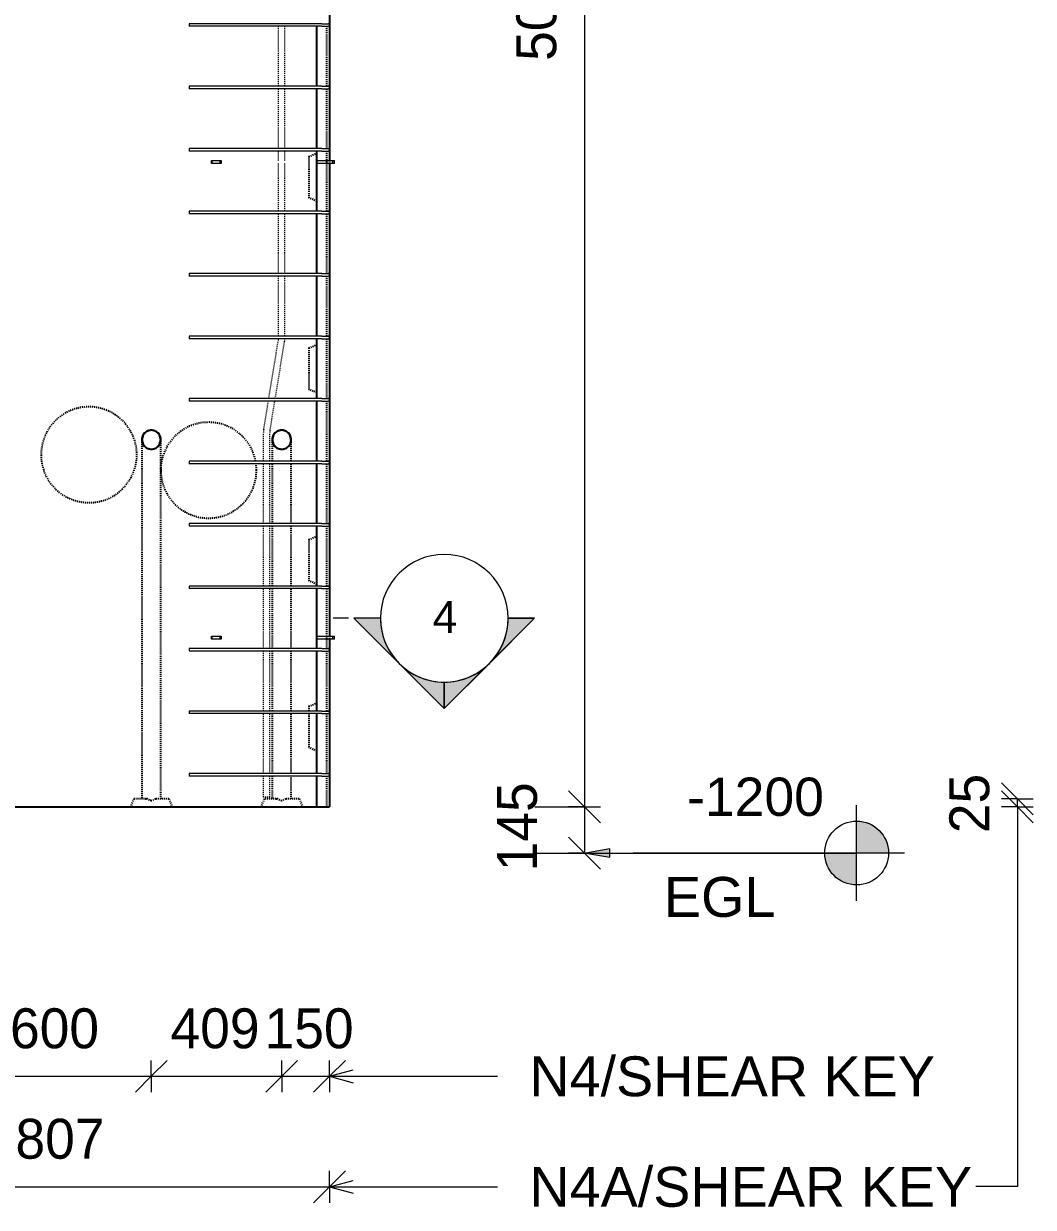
# Model space of a CAD drawing. Header units: millimetres. Extents: x 4007 to 19341, y -2650 to 9233.
# Drawn here: x 9897 to 13061, y -2650 to 1059 of the extents above; entities that cross this region are included whole.
import ezdxf

# ---------------------------------------------------------------- set-up
doc = ezdxf.new("R2010")
doc.units = ezdxf.units.MM
doc.linetypes.add('Dash', pattern=[6.36, 3.18, -3.18])
for name, color, linetype, lineweight in [('A-ANNO-DIMS', 211, 'Continuous', 9), ('A-ANNO-DIMS-50', 211, 'Continuous', 9), ('A-DETL-MBND', 5, 'Continuous', 18), ('A-GENM', 13, 'Continuous', 18), ('A-WALL', 113, 'Continuous', 25), ('A-WALL-HDLN', 110, 'Dash', 25), ('G-ANNO-DIMS', 111, 'Continuous', 9), ('G-ANNO-SYMB', 111, 'Continuous', 9), ('G-ANNO-TEXT', 231, 'Continuous', 9), ('S-RBAR', 171, 'Continuous', 18)]:
    doc.layers.add(name, color=color, linetype=linetype, lineweight=lineweight)
doc.styles.add('Arial', font='arial.ttf', dxfattribs={"height": 100})
doc.styles.add('Arial_1', font='arial.ttf', dxfattribs={"height": 125})
doc.styles.add('Arial_2', font='arial.ttf', dxfattribs={"height": 120})
doc.styles.add('Nirmala UI Semilight', font='NirmalaS.ttf', dxfattribs={"height": 125})
doc.dimstyles.new('Arrow_Filled_-_2_5_NI_UI', dxfattribs={"dimscale": 304.8, "dimtxt": 130.920493, "dimasz": 0.328084, "dimexe": 0.164042, "dimexo": 0.0625, "dimgap": 0.164042, "dimtad": 1, "dimdec": 4, "dimzin": 0, "dimdsep": 46, "dimtxsty": 'Nirmala UI Semilight', "dimblk1": 'OBLIQUE', "dimblk2": 'OBLIQUE', "dimsah": 1, "dimcen": 0.09, "dimazin": 0, "dimtfac": 1, "dimtdec": 4, "dimtix": 1, "dimtmove": 0, "dimatfit": 3, "dimfxl": 0.164042, "dimfxlon": 1, "dimtvp": 1, "dimtolj": 1, "dimtzin": 0, "dimarcsym": 2})
doc.dimstyles.new('Arrow_Filled_-_2_5_NI_UI_2', dxfattribs={"dimscale": 304.8, "dimtxt": 130.920493, "dimasz": 0.328084, "dimexe": 0.164042, "dimexo": 0.0625, "dimgap": 0.164042, "dimtad": 1, "dimdec": 4, "dimzin": 0, "dimdsep": 46, "dimtxsty": 'Nirmala UI Semilight', "dimblk1": 'OBLIQUE', "dimblk2": 'OBLIQUE', "dimsah": 1, "dimcen": 0.09, "dimazin": 0, "dimtfac": 1, "dimtdec": 4, "dimtix": 1, "dimtmove": 2, "dimatfit": 3, "dimfxl": 0.164042, "dimfxlon": 1, "dimtvp": 1, "dimtolj": 1, "dimtzin": 0, "dimarcsym": 2})

# ---------------------------------------------------------------- blocks, each defined once
blk = doc.blocks.new('RR spread anchor face based - RR-SA-3_0-200-1726827-Elevation Front')
at = {"layer": 'A-GENM'}
for p, q in [((10815.8, 3070), (10865.8, 3070)), ((10865.8, 3060), (10815.8, 3060)), ((10865.8, 3070), (10870.8, 3070)), ((10865.8, 3060), (10865.8, 3070)), ((10870.8, 3060), (10865.8, 3060)), ((10870.8, 3060), (10870.8, 3070))]:
    blk.add_line(p, q, dxfattribs=at)
blk = doc.blocks.new('RR spread anchor face based - RR-SA-2_5-150-1876458-Elevation Front')
at = {"layer": 'A-GENM'}
for p, q in [((10485.8, 630), (10488.3, 630)), ((10485.8, 620), (10485.8, 630)), ((10488.3, 620), (10485.8, 620)), ((10488.3, 630), (10513.3, 630)), ((10488.3, 620), (10488.3, 630)), ((10513.3, 620), (10488.3, 620)), ((10513.3, 630), (10515.8, 630)), ((10513.3, 620), (10513.3, 630)), ((10515.8, 620), (10513.3, 620)), ((10515.8, 630), (10515.8, 620))]:
    blk.add_line(p, q, dxfattribs=at)
blk = doc.blocks.new('Spot Elevations - M_Spot Elevation - Target Filled-10609-Elevation Front')
at = {"layer": 'G-ANNO-DIMS'}
h = blk.add_hatch(color=256, dxfattribs=at)
edge = h.paths.add_edge_path()
edge.add_line((12390.3, 3660), (12490.3, 3660))
edge.add_arc((12390.3, 3660), 100, 0, 90)
edge.add_line((12390.3, 3760), (12390.3, 3660))
h = blk.add_hatch(color=256, dxfattribs=at)
edge = h.paths.add_edge_path()
edge.add_line((12390.3, 3660), (12290.3, 3660))
edge.add_arc((12390.3, 3660), 100, 180, 270)
edge.add_line((12390.3, 3560), (12390.3, 3660))
for p, q in [((12390.3, 3510), (12390.3, 3810)), ((12540.3, 3660), (11690.3, 3660))]:
    blk.add_line(p, q, dxfattribs=at)
blk.add_circle((12390.3, 3660), 100, dxfattribs=at)
blk = doc.blocks.new('DIMBLOCK76-Elevation Front')
at = {"layer": 'A-ANNO-DIMS-50'}
for p, q in [((11654.3, 3660), (11604.3, 3710)), ((11654.3, 3660), (11604.3, 3660)), ((11654.3, 3660), (11654.3, -1395)), ((11654.3, 3660), (11704.3, 3610)), ((11654.3, 3660), (11704.3, 3660)), ((11654.3, -1395), (11604.3, -1345)), ((11654.3, -1395), (11604.3, -1395)), ((11654.3, -1395), (11704.3, -1445)), ((11654.3, -1395), (11704.3, -1395))]:
    blk.add_line(p, q, dxfattribs=at)
at = {"layer": 'A-ANNO-DIMS-50', "color": 0, "insert": (11441.2, 942.1), "char_height": 125, "width": 457.032, "attachment_point": 1, "rotation": 90, "line_spacing_factor": 1.142579, "style": 'Nirmala UI Semilight'}
blk.add_mtext('5055', dxfattribs=at)
blk = doc.blocks.new('_Oblique')
at = {"color": 0, "linetype": 'ByBlock', "lineweight": -2}
blk.add_line((-0.5, -0.5), (0.5, 0.5), dxfattribs=at)
blk = doc.blocks.new('DIMBLOCK77-Elevation Front')
at = {"layer": 'A-ANNO-DIMS-50'}
for p, q in [((11654.3, -1395), (11604.3, -1345)), ((11654.3, -1395), (11604.3, -1395)), ((11654.3, -1395), (11654.3, -1540)), ((11654.3, -1395), (11704.3, -1445)), ((11654.3, -1395), (11704.3, -1395)), ((11654.3, -1540), (11604.3, -1490)), ((11654.3, -1540), (11604.3, -1540)), ((11654.3, -1540), (11704.3, -1590)), ((11654.3, -1540), (11704.3, -1540))]:
    blk.add_line(p, q, dxfattribs=at)
at = {"layer": 'A-ANNO-DIMS-50', "color": 0, "insert": (11380.6, -1597.2), "char_height": 125, "width": 311.353, "attachment_point": 1, "rotation": 90, "line_spacing_factor": 1.142579, "style": 'Nirmala UI Semilight'}
blk.add_mtext('145', dxfattribs=at)
blk = doc.blocks.new('DIMBLOCK83-Elevation Front')
at = {"layer": 'A-ANNO-DIMS-50'}
for p, q in [((9697.3, -2239.6), (9747.3, -2189.6)), ((9697.3, -2239.6), (9697.3, -2189.6)), ((10297.3, -2239.6), (10347.3, -2189.6)), ((10297.3, -2239.6), (10297.3, -2189.6)), ((9697.3, -2239.6), (9647.3, -2289.6)), ((9697.3, -2239.6), (10297.3, -2239.6)), ((9697.3, -2239.6), (9697.3, -2289.6)), ((10297.3, -2239.6), (10247.3, -2289.6)), ((10297.3, -2239.6), (10297.3, -2289.6))]:
    blk.add_line(p, q, dxfattribs=at)
at = {"layer": 'A-ANNO-DIMS-50', "color": 0, "insert": (9854.5, -2026.6), "char_height": 125, "width": 342.774, "attachment_point": 1, "line_spacing_factor": 1.142579, "style": 'Nirmala UI Semilight'}
blk.add_mtext('600', dxfattribs=at)
blk = doc.blocks.new('DIMBLOCK84-Elevation Front')
at = {"layer": 'A-ANNO-DIMS-50'}
for p, q in [((10297.3, -2239.6), (10347.3, -2189.6)), ((10297.3, -2239.6), (10297.3, -2189.6)), ((10705.8, -2239.6), (10755.8, -2189.6)), ((10705.8, -2239.6), (10705.8, -2189.6)), ((10297.3, -2239.6), (10247.3, -2289.6)), ((10297.3, -2239.6), (10705.8, -2239.6)), ((10297.3, -2239.6), (10297.3, -2289.6)), ((10705.8, -2239.6), (10655.8, -2289.6)), ((10705.8, -2239.6), (10705.8, -2289.6))]:
    blk.add_line(p, q, dxfattribs=at)
at = {"layer": 'A-ANNO-DIMS-50', "color": 0, "insert": (10357.5, -2026.6), "char_height": 125, "width": 345.63, "attachment_point": 1, "line_spacing_factor": 1.142579, "style": 'Nirmala UI Semilight'}
blk.add_mtext('409', dxfattribs=at)
blk = doc.blocks.new('DIMBLOCK85-Elevation Front')
at = {"layer": 'A-ANNO-DIMS-50'}
for p, q in [((10705.8, -2239.6), (10755.8, -2189.6)), ((10705.8, -2239.6), (10705.8, -2189.6)), ((10855.8, -2239.6), (10905.8, -2189.6)), ((10855.8, -2239.6), (10855.8, -2189.6)), ((10705.8, -2239.6), (10655.8, -2289.6)), ((10705.8, -2239.6), (10855.8, -2239.6)), ((10705.8, -2239.6), (10705.8, -2289.6)), ((10855.8, -2239.6), (10805.8, -2289.6)), ((10855.8, -2239.6), (10855.8, -2289.6))]:
    blk.add_line(p, q, dxfattribs=at)
at = {"layer": 'A-ANNO-DIMS-50', "color": 0, "insert": (10652.3, -2026.6), "char_height": 125, "width": 308.496, "attachment_point": 1, "line_spacing_factor": 1.142579, "style": 'Nirmala UI Semilight'}
blk.add_mtext('150', dxfattribs=at)
blk = doc.blocks.new('DIMBLOCK88-Elevation Front')
at = {"layer": 'A-ANNO-DIMS-50'}
for p, q in [((9048.9, -2585.8), (9098.9, -2535.8)), ((9048.9, -2585.8), (9048.9, -2535.8)), ((10855.8, -2585.8), (10905.8, -2535.8)), ((10855.8, -2585.8), (10855.8, -2535.8)), ((9048.9, -2585.8), (8998.9, -2635.8)), ((9048.9, -2585.8), (10855.8, -2585.8)), ((9048.9, -2585.8), (9048.9, -2635.8)), ((10855.8, -2585.8), (10805.8, -2635.8)), ((10855.8, -2585.8), (10855.8, -2635.8))]:
    blk.add_line(p, q, dxfattribs=at)
at = {"layer": 'A-ANNO-DIMS-50', "color": 0, "insert": (9778.6, -2372.7), "char_height": 125, "width": 417.041, "attachment_point": 1, "line_spacing_factor": 1.142579, "style": 'Nirmala UI Semilight'}
blk.add_mtext('1807', dxfattribs=at)
blk = doc.blocks.new('DIMBLOCK89-Elevation Front')
at = {"layer": 'A-ANNO-DIMS-50'}
for p, q in [((13011, -1370), (12961, -1320)), ((13011, -1395), (12961, -1345)), ((13011, -1370), (12961, -1370)), ((13011, -1395), (13011, -1370)), ((13011, -1370), (13061, -1420)), ((13011, -1370), (13061, -1370)), ((13011, -1395), (12961, -1395)), ((13011, -1395), (13061, -1445)), ((13011, -1395), (13061, -1395))]:
    blk.add_line(p, q, dxfattribs=at)
at = {"layer": 'A-ANNO-DIMS-50', "color": 0, "insert": (12797.9, -1477.7), "char_height": 125, "width": 228.516, "attachment_point": 1, "rotation": 90, "line_spacing_factor": 1.142579, "style": 'Nirmala UI Semilight'}
blk.add_mtext('25', dxfattribs=at)
blk = doc.blocks.new('Detail View - M_Section Head - Filled SHOP DWG-1002450-Elevation Front')
at = {"layer": 'G-ANNO-SYMB'}
h = blk.add_hatch(color=256, dxfattribs=at)
edge = h.paths.add_edge_path()
edge.add_line((10932.3, 3735.6), (11015.2, 3735.6))
edge.add_arc((11215.2, 3735.6), 200, 180, 225)
edge.add_line((11073.7, 3594.2), (10932.3, 3735.6))
h = blk.add_hatch(color=256, dxfattribs=at)
edge = h.paths.add_edge_path()
edge.add_line((11498, 3735.6), (11356.6, 3594.2))
edge.add_arc((11215.2, 3735.6), 200, 315, 360)
edge.add_line((11415.2, 3735.6), (11498, 3735.6))
h = blk.add_hatch(color=256, dxfattribs=at)
edge = h.paths.add_edge_path()
edge.add_line((11215.2, 3452.8), (11073.7, 3594.2))
edge.add_arc((11215.2, 3735.6), 200, 225, 270)
edge.add_line((11215.2, 3535.6), (11215.2, 3452.8))
h = blk.add_hatch(color=256, dxfattribs=at)
edge = h.paths.add_edge_path()
edge.add_line((11215.2, 3452.8), (11215.2, 3535.6))
edge.add_arc((11215.2, 3735.6), 200, 270, 315)
edge.add_line((11356.6, 3594.2), (11215.2, 3452.8))
for p, q in [((11215.2, 3452.8), (10932.3, 3735.6)), ((11015.2, 3735.6), (10932.3, 3735.6)), ((10932.3, 3735.6), (11073.7, 3594.2)), ((11015.2, 3735.6), (10932.3, 3735.6)), ((11215.2, 3452.8), (11498, 3735.6)), ((11356.6, 3594.2), (11498, 3735.6)), ((11415.2, 3735.6), (11498, 3735.6)), ((11498, 3735.6), (11415.2, 3735.6)), ((11073.7, 3594.2), (11215.2, 3452.8)), ((11215.2, 3452.8), (11356.6, 3594.2)), ((11215.2, 3535.6), (11215.2, 3452.8)), ((11215.2, 3452.8), (11215.2, 3535.6))]:
    blk.add_line(p, q, dxfattribs=at)
for start, end in [(360, 180), (180, 360), (180, 225), (315, 0), (225, 270), (270, 315)]:
    blk.add_arc((11215.2, 3735.6), 200, start, end, dxfattribs=at)

msp = doc.modelspace()

# ---------------------------------------------------------------- hatches: boundary and pattern name
at = {"layer": 'G-ANNO-DIMS'}
msp.add_hatch(color=256, dxfattribs=at).paths.add_polyline_path([(11658.80624, -1540), (11733.80624, -1553.22452), (11733.80624, -1526.77548)])

# ---------------------------------------------------------------- linework, layer by layer
at = {"layer": 'A-DETL-MBND'}
for p, q in [((11498.80624, -1395), (11658.80624, -1395)), ((13010.99081, -1395), (13010.99081, -2585)), ((11498.80624, -1540), (11658.80624, -1540)), ((13010.99081, -2585), (12880.99081, -2585))]:
    msp.add_line(p, q, dxfattribs=at)
at = {"layer": 'A-WALL'}
for p, q in [((10855.80383, 1570), (10855.80383, 630)), ((10815.80383, 862.8), (10815.80383, 1050.6)), ((10815.80383, 667), (10815.80383, 854.8)), ((10815.80383, 471.2), (10815.80383, 659)), ((10855.80383, 620), (10855.80383, -860)), ((10815.80383, 275.4), (10815.80383, 463.2)), ((10815.80383, 79.6), (10815.80383, 267.4)), ((10815.80383, -116.2), (10815.80383, 71.6)), ((10815.80383, -312), (10815.80383, -124.2)), ((10815.80383, -507.8), (10815.80383, -320)), ((10815.80383, -703.6), (10815.80383, -515.8)), ((10815.80383, -899.4), (10815.80383, -711.6)), ((10855.80383, -870), (10855.80383, -1395)), ((10815.80383, -1095.2), (10815.80383, -907.4)), ((10815.80383, -1291), (10815.80383, -1103.2)), ((10815.80383, -1395), (10815.80383, -1299)), ((8838.80383, -1395), (10855.80383, -1395))]:
    msp.add_line(p, q, dxfattribs=at)
at = {"layer": 'A-WALL', "flags": 128}
for points in [[(10297.30383, -215), (10282.26932, -219.03919), (10271.2833, -230.06909), (10267.30383, -245)], [(10327.30383, -245), (10323.26464, -229.96549), (10312.23474, -218.97947), (10297.30383, -215)], [(10705.80383, -215), (10690.76932, -219.03919), (10679.7833, -230.06909), (10675.80383, -245)], [(10735.80383, -245), (10731.76464, -229.96549), (10720.73474, -218.97947), (10705.80383, -215)], [(10267.30383, -245), (10271.34302, -260.03451), (10282.37292, -271.02053), (10297.30383, -275)], [(10297.30383, -275), (10312.33834, -270.96081), (10323.32436, -259.93091), (10327.30383, -245)], [(10327.30383, -250.06082), (10327.30383, -245.13838), (10327.30383, -245)], [(10675.80383, -245), (10679.84302, -260.03451), (10690.87292, -271.02053), (10705.80383, -275)], [(10705.80383, -275), (10720.83834, -270.96081), (10731.82436, -259.93091), (10735.80383, -245)], [(10735.80383, -250.06082), (10735.80383, -245.13838), (10735.80383, -245)]]:
    msp.add_lwpolyline(points, dxfattribs=at)
at = {"layer": 'A-WALL'}
for centre, start, end in [((10297.30383, -245), 120.83030229, 149.6053058), ((10297.30383, -245), 90.72252687, 119.42229601), ((10297.30383, -245), 61.01869337, 89.26639009), ((10297.30383, -245), 30.83105155, 59.6045335), ((10705.80383, -245), 120.83030229, 149.6053058), ((10705.80383, -245), 90.72252687, 119.42229601), ((10705.80383, -245), 61.01869337, 89.26639009), ((10705.80383, -245), 30.83105155, 59.6045335), ((10297.30383, -245), 150.6727618, 179.61937532), ((10297.30383, -245), 180.42457698, 209.72326815), ((10297.30383, -245), 0.3777518, 29.77056829), ((10297.30383, -245), 330.71898335, 359.57221129), ((10705.80383, -245), 150.6727618, 179.61937532), ((10705.80383, -245), 180.42457698, 209.72326815), ((10705.80383, -245), 0.3777518, 29.77056829), ((10705.80383, -245), 330.71898335, 359.57221129), ((10297.30383, -245), 210.81300667, 239.62313313), ((10297.30383, -245), 241.01713814, 269.26797703), ((10297.30383, -245), 270.72093746, 299.42390155), ((10297.30383, -245), 300.81202935, 329.6241405), ((10705.80383, -245), 210.81300667, 239.62313313), ((10705.80383, -245), 241.01713814, 269.26797703), ((10705.80383, -245), 270.72093746, 299.42390155), ((10705.80383, -245), 300.81202935, 329.6241405)]:
    msp.add_arc(centre, 30, start, end, dxfattribs=at)
at = {"layer": 'A-WALL-HDLN'}
for p, q in [((10845.80125, 1050.6), (10845.80125, 862.8)), ((10845.80125, 854.8), (10845.80125, 667)), ((10790.80383, 642.5), (10815.80383, 652.5)), ((10790.80383, 642.5), (10790.80383, 512.5)), ((10845.80125, 659), (10845.80125, 471.2)), ((10855.80383, 629.95039), (10855.80383, 620.04961)), ((10815.80383, 502.5), (10790.80383, 512.5)), ((10845.80125, 463.2), (10845.80125, 275.4)), ((10845.80125, 267.4), (10845.80125, 79.6)), ((10790.80383, 42.5), (10815.80383, 52.5)), ((10790.80383, 42.5), (10790.80383, -87.5)), ((10845.80125, 71.6), (10845.80125, -116.2)), ((10815.80383, -97.5), (10790.80383, -87.5)), ((10845.80125, -124.2), (10845.80125, -312)), ((10735.80383, -507.8), (10735.80383, -320)), ((10845.80125, -320), (10845.80125, -507.8)), ((10267.30383, -335), (10267.30383, -1370)), ((10327.30383, -1370), (10327.30383, -335)), ((10675.80383, -335), (10675.80383, -507.8)), ((10675.80383, -515.8), (10675.80383, -703.6)), ((10735.80383, -703.6), (10735.80383, -515.8)), ((10845.80125, -515.8), (10845.80125, -703.6)), ((10790.80383, -557.5), (10815.80383, -547.5)), ((10790.80383, -557.5), (10790.80383, -687.5)), ((10815.80383, -697.5), (10790.80383, -687.5)), ((10675.80383, -711.6), (10675.80383, -899.4)), ((10735.80383, -899.4), (10735.80383, -711.6)), ((10845.80125, -711.6), (10845.80125, -899.4)), ((10855.80383, -860.04961), (10855.80383, -869.95039)), ((10675.80383, -907.4), (10675.80383, -1095.2)), ((10735.80383, -1095.2), (10735.80383, -907.4)), ((10845.80125, -907.4), (10845.80125, -1095.2)), ((10790.80383, -1080), (10815.80383, -1070)), ((10675.80383, -1103.2), (10675.80383, -1291)), ((10735.80383, -1291), (10735.80383, -1103.2)), ((10790.80383, -1080), (10790.80383, -1095.2)), ((10790.80383, -1103.2), (10790.80383, -1210)), ((10845.80125, -1103.2), (10845.80125, -1291)), ((10815.80383, -1220), (10790.80383, -1210)), ((10675.80383, -1299), (10675.80383, -1370)), ((10735.80383, -1370), (10735.80383, -1299)), ((10845.80125, -1299), (10845.80125, -1395)), ((10242.30056, -1370), (10232.30056, -1395)), ((10285.31425, -1370), (10242.30056, -1370)), ((10278.70155, -1370), (10285.31425, -1370)), ((10309.29341, -1370), (10315.90611, -1370)), ((10352.30056, -1370), (10309.29341, -1370)), ((10352.30056, -1370), (10362.30056, -1395)), ((10650.80056, -1370), (10640.80056, -1395)), ((10693.81425, -1370), (10650.80056, -1370)), ((10687.20155, -1370), (10693.81425, -1370)), ((10717.79341, -1370), (10724.40611, -1370)), ((10760.80056, -1370), (10717.79341, -1370)), ((10760.80056, -1370), (10770.80056, -1395))]:
    msp.add_line(p, q, dxfattribs=at)
at = {"layer": 'A-WALL-HDLN', "flags": 128}
for points in [[(10267.30383, -245.38007), (10267.30383, -249.10169), (10267.30383, -261.03291), (10267.30383, -279.70613), (10267.30383, -303.41931), (10267.30383, -330.01104), (10267.30383, -335)], [(10327.30383, -335), (10327.30383, -308.13961), (10327.30383, -283.7275), (10327.30383, -263.98882), (10327.30383, -250.72272), (10327.30383, -250.06314)], [(10675.80383, -245.38007), (10675.80383, -249.10169), (10675.80383, -261.03291), (10675.80383, -279.70613), (10675.80383, -303.41931), (10675.80383, -312)], [(10735.80383, -312), (10735.80383, -308.13961), (10735.80383, -283.7275), (10735.80383, -263.98882), (10735.80383, -250.72272), (10735.80383, -250.06314)], [(10675.80383, -320), (10675.80383, -330.01104), (10675.80383, -335)], [(10297.30383, -1376.25), (10294.22572, -1375.85417), (10291.18011, -1374.67088), (10288.19913, -1372.71259), (10285.31425, -1370)], [(10309.29341, -1370), (10306.40853, -1372.71259), (10303.42755, -1374.67088), (10300.38194, -1375.85417), (10297.30383, -1376.25)], [(10705.80383, -1376.25), (10702.72572, -1375.85417), (10699.68011, -1374.67088), (10696.69913, -1372.71259), (10693.81425, -1370)], [(10717.79341, -1370), (10714.90853, -1372.71259), (10711.92755, -1374.67088), (10708.88194, -1375.85417), (10705.80383, -1376.25)]]:
    msp.add_lwpolyline(points, dxfattribs=at)
at = {"layer": 'A-WALL-HDLN'}
for centre, start, end in [((10101.82172, -291.92917), 0, 180), ((10476.82172, -340.45197), 10.99299722, 178.43951329), ((10101.82172, -291.92917), 180, 0), ((10476.82172, -340.45197), 0, 7.90203457), ((10476.82172, -340.45197), 178.7306979, 180), ((10476.82172, -340.45197), 180, 181.2693021), ((10476.82172, -340.45197), 181.56048671, 0)]:
    msp.add_arc(centre, 150, start, end, dxfattribs=at)
at = {"layer": 'G-ANNO-DIMS'}
for p, q in [((11733.80624, -1526.77548), (11658.80624, -1540)), ((11658.80624, -1540), (11733.80624, -1553.22452)), ((11658.80624, -1540), (12259.55317, -1540)), ((11733.80624, -1553.22452), (11733.80624, -1526.77548)), ((12259.55317, -1540), (12507.28083, -1540))]:
    msp.add_line(p, q, dxfattribs=at)
at = {"layer": 'G-ANNO-SYMB'}
msp.add_line((10915.16656, -804.404), (10867.43192, -804.404), dxfattribs=at)
at = {"layer": 'G-ANNO-TEXT', "color": 7}
for p, q in [((10855.1693, -2239.52896), (10930.1693, -2219.43277)), ((10855.1693, -2239.52896), (10930.1693, -2259.62515)), ((10855.1693, -2239.52896), (11381.8019, -2239.52896)), ((10855.1693, -2585.77896), (10930.1693, -2565.68277)), ((10855.1693, -2585.77896), (10930.1693, -2605.87515)), ((10855.1693, -2585.77896), (11381.8019, -2585.77896))]:
    msp.add_line(p, q, dxfattribs=at)
at = {"layer": 'S-RBAR'}
for p, q in [((10831.80383, 1058.6), (10415.80383, 1058.6)), ((10415.80383, 1058.6), (10415.80383, 1050.6)), ((10831.80383, 1050.6), (10415.80383, 1050.6)), ((10831.80383, 1058.6), (10851.80383, 1058.6)), ((10831.80383, 1050.6), (10851.80383, 1050.6)), ((10831.80383, 862.8), (10415.80383, 862.8)), ((10415.80383, 862.8), (10415.80383, 854.8)), ((10831.80383, 854.8), (10415.80383, 854.8)), ((10831.80383, 862.8), (10851.80383, 862.8)), ((10831.80383, 854.8), (10851.80383, 854.8)), ((10831.80383, 667), (10415.80383, 667)), ((10415.80383, 667), (10415.80383, 659)), ((10831.80383, 659), (10415.80383, 659)), ((10831.80383, 667), (10851.80383, 667)), ((10831.80383, 659), (10851.80383, 659)), ((10831.80383, 471.2), (10415.80383, 471.2)), ((10415.80383, 471.2), (10415.80383, 463.2)), ((10831.80383, 463.2), (10415.80383, 463.2)), ((10831.80383, 471.2), (10851.80383, 471.2)), ((10831.80383, 463.2), (10851.80383, 463.2)), ((10831.80383, 275.4), (10415.80383, 275.4)), ((10415.80383, 275.4), (10415.80383, 267.4)), ((10831.80383, 267.4), (10415.80383, 267.4)), ((10831.80383, 275.4), (10851.80383, 275.4)), ((10831.80383, 267.4), (10851.80383, 267.4)), ((10831.80383, 79.6), (10415.80383, 79.6)), ((10415.80383, 79.6), (10415.80383, 71.6)), ((10831.80383, 79.6), (10851.80383, 79.6)), ((10831.80383, 71.6), (10415.80383, 71.6)), ((10831.80383, 71.6), (10851.80383, 71.6)), ((10831.80383, -116.2), (10415.80383, -116.2)), ((10415.80383, -116.2), (10415.80383, -124.2)), ((10831.80383, -124.2), (10415.80383, -124.2)), ((10831.80383, -116.2), (10851.80383, -116.2)), ((10831.80383, -124.2), (10851.80383, -124.2)), ((10831.80383, -312), (10415.80383, -312)), ((10415.80383, -312), (10415.80383, -320)), ((10831.80383, -320), (10415.80383, -320)), ((10831.80383, -312), (10851.80383, -312)), ((10831.80383, -320), (10851.80383, -320)), ((10831.80383, -507.8), (10415.80383, -507.8)), ((10415.80383, -507.8), (10415.80383, -515.8)), ((10831.80383, -515.8), (10415.80383, -515.8)), ((10831.80383, -507.8), (10851.80383, -507.8)), ((10831.80383, -515.8), (10851.80383, -515.8)), ((10831.80383, -703.6), (10415.80383, -703.6)), ((10415.80383, -703.6), (10415.80383, -711.6)), ((10831.80383, -703.6), (10851.80383, -703.6)), ((10831.80383, -711.6), (10415.80383, -711.6)), ((10831.80383, -711.6), (10851.80383, -711.6)), ((10831.80383, -899.4), (10415.80383, -899.4)), ((10415.80383, -899.4), (10415.80383, -907.4)), ((10831.80383, -907.4), (10415.80383, -907.4)), ((10831.80383, -899.4), (10851.80383, -899.4)), ((10831.80383, -907.4), (10851.80383, -907.4)), ((10831.80383, -1095.2), (10415.80383, -1095.2)), ((10415.80383, -1095.2), (10415.80383, -1103.2)), ((10831.80383, -1103.2), (10415.80383, -1103.2)), ((10831.80383, -1095.2), (10851.80383, -1095.2)), ((10831.80383, -1103.2), (10851.80383, -1103.2)), ((10831.80383, -1291), (10415.80383, -1291)), ((10415.80383, -1291), (10415.80383, -1299)), ((10831.80383, -1291), (10851.80383, -1291)), ((10831.80383, -1299), (10415.80383, -1299)), ((10831.80383, -1299), (10851.80383, -1299))]:
    msp.add_line(p, q, dxfattribs=at)
at = {"layer": 'S-RBAR', "linetype": 'Dash'}
for p, q in [((10695.80383, 862.8), (10695.80383, 1050.6)), ((10715.80383, 862.8), (10715.80383, 1050.6)), ((10695.80383, 667), (10695.80383, 854.8)), ((10715.80383, 667), (10715.80383, 854.8)), ((10695.80383, 630), (10695.80383, 659)), ((10715.80383, 630), (10715.80383, 659)), ((10695.80383, 471.2), (10695.80383, 620)), ((10715.80383, 471.2), (10715.80383, 620)), ((10695.80383, 275.4), (10695.80383, 463.2)), ((10715.80383, 275.4), (10715.80383, 463.2)), ((10695.80383, 79.6), (10695.80383, 267.4)), ((10715.80383, 79.6), (10715.80383, 267.4)), ((10665.31638, -116.2), (10695.21173, 66.26384)), ((10685.58305, -116.2), (10714.94857, 63.0301)), ((10649.48159, -212.84639), (10664.00564, -124.2)), ((10669.21843, -216.08013), (10684.27231, -124.2)), ((10648.62633, -312), (10648.62633, -223.35603)), ((10668.62633, -312), (10668.62633, -223.35603)), ((10648.62633, -507.8), (10648.62633, -320)), ((10668.62633, -507.8), (10668.62633, -320)), ((10648.62633, -703.6), (10648.62633, -515.8)), ((10668.62633, -703.6), (10668.62633, -515.8)), ((10648.62633, -899.4), (10648.62633, -711.6)), ((10668.62633, -899.4), (10668.62633, -711.6)), ((10648.62633, -1095.2), (10648.62633, -907.4)), ((10668.62633, -1095.2), (10668.62633, -907.4)), ((10648.62633, -1291), (10648.62633, -1103.2)), ((10668.62633, -1291), (10668.62633, -1103.2)), ((10648.62633, -1365.00977), (10648.62633, -1299)), ((10668.62633, -1365.00977), (10668.62633, -1299)), ((10668.62633, -1365.00977), (10648.62633, -1365.00977))]:
    msp.add_line(p, q, dxfattribs=at)
at = {"layer": 'S-RBAR'}
for centre, start, end in [((10851.80383, 1054.6), 75, 90), ((10851.80383, 1054.6), 270, 90), ((10851.80383, 1054.6), 15, 60), ((10851.80383, 1054.6), 300, 345), ((10851.80383, 858.8), 75, 90), ((10851.80383, 858.8), 270, 90), ((10851.80383, 858.8), 15, 60), ((10851.80383, 858.8), 300, 345), ((10851.80383, 663), 75, 90), ((10851.80383, 663), 270, 90), ((10851.80383, 663), 15, 60), ((10851.80383, 663), 300, 345), ((10851.80383, 467.2), 75, 90), ((10851.80383, 467.2), 270, 90), ((10851.80383, 467.2), 15, 60), ((10851.80383, 467.2), 300, 345), ((10851.80383, 271.4), 75, 90), ((10851.80383, 271.4), 270, 90), ((10851.80383, 271.4), 15, 60), ((10851.80383, 271.4), 300, 345), ((10851.80383, 75.6), 75, 90), ((10851.80383, 75.6), 270, 90), ((10851.80383, 75.6), 15, 60), ((10851.80383, 75.6), 300, 345), ((10851.80383, -120.2), 75, 90), ((10851.80383, -120.2), 270, 90), ((10851.80383, -120.2), 15, 60), ((10851.80383, -120.2), 300, 345), ((10851.80383, -316), 75, 90), ((10851.80383, -316), 270, 90), ((10851.80383, -316), 15, 60), ((10851.80383, -316), 300, 345), ((10851.80383, -511.8), 75, 90), ((10851.80383, -511.8), 270, 90), ((10851.80383, -511.8), 15, 60), ((10851.80383, -511.8), 300, 345), ((10851.80383, -707.6), 75, 90), ((10851.80383, -707.6), 270, 90), ((10851.80383, -707.6), 15, 60), ((10851.80383, -707.6), 300, 345), ((10851.80383, -903.4), 75, 90), ((10851.80383, -903.4), 270, 90), ((10851.80383, -903.4), 15, 60), ((10851.80383, -903.4), 300, 345), ((10851.80383, -1099.2), 75, 90), ((10851.80383, -1099.2), 270, 90), ((10851.80383, -1099.2), 15, 60), ((10851.80383, -1099.2), 300, 345), ((10851.80383, -1295), 75, 90), ((10851.80383, -1295), 270, 90), ((10851.80383, -1295), 15, 60), ((10851.80383, -1295), 300, 345)]:
    msp.add_arc(centre, 4, start, end, dxfattribs=at)
at = {"layer": 'S-RBAR', "linetype": 'Dash'}
for centre, radius, start, end in [((10650.80383, 73.53974), 45, 350.69518501, 357.52752687), ((10650.80383, 73.53974), 65, 350.69518501, 358.28828783), ((10713.62633, -223.35603), 65, 170.69518501, 180), ((10713.62633, -223.35603), 45, 170.69518501, 180)]:
    msp.add_arc(centre, radius, start, end, dxfattribs=at)

# ---------------------------------------------------------------- block references
at = {"layer": 'A-GENM'}
for name, p in [('RR spread anchor face based - RR-SA-2_5-150-1876458-Elevation Front', (0, 0)), ('RR spread anchor face based - RR-SA-3_0-200-1726827-Elevation Front', (0, -2440)), ('RR spread anchor face based - RR-SA-2_5-150-1876458-Elevation Front', (0, -1490)), ('RR spread anchor face based - RR-SA-3_0-200-1726827-Elevation Front', (0, -3930))]:
    msp.add_blockref(name, p, dxfattribs=at)
at = {"layer": 'G-ANNO-DIMS'}
msp.add_blockref('Spot Elevations - M_Spot Elevation - Target Filled-10609-Elevation Front', (116.93466, -5200.00172), dxfattribs=at)
at = {"layer": 'G-ANNO-SYMB'}
msp.add_blockref('Detail View - M_Section Head - Filled SHOP DWG-1002450-Elevation Front', (0, -4540), dxfattribs=at)

# ---------------------------------------------------------------- texts
at = {"layer": 'G-ANNO-SYMB', "insert": (11178.47509, -750.57015), "char_height": 100, "width": 96.2025, "attachment_point": 1, "style": 'Arial'}
msp.add_mtext('4', dxfattribs=at)
at = {"layer": 'G-ANNO-TEXT', "color": 7, "char_height": 125, "attachment_point": 1, "style": 'Arial_1'}
for s, insert, width in [('EGL', (11903.27655, -1615.01602), 420.8859375), ('N4/SHEAR KEY', (11481.8019, -2177.02896), 1535.2315625), ('N4A/SHEAR KEY', (11481.8019, -2523.27896), 1675.526875)]:
    msp.add_mtext(s, dxfattribs=dict(at, insert=insert, width=width))

# ---------------------------------------------------------------- dimensions: what is measured, and where the dimension line sits
at = {"layer": 'A-ANNO-DIMS'}
for base, p1, p2, override, picture, middle in [((11654.2932, -1395), (11704.2932, 3660.00172), (11704.2932, -1395), {"dimpost": '<>', "dimfxl": 5055.001722}, 'DIMBLOCK76-Elevation Front', (11539.70115, 1132.50086)), ((13010.99081, -1370), (12960.99081, -1395), (12960.99081, -1370), {"dimpost": '<>', "dimfxl": 25}, 'DIMBLOCK89-Elevation Front', (12896.39876, -1382.5))]:
    dim = msp.add_linear_dim(base=base, p1=p1, p2=p2, angle=90, dimstyle='Arrow_Filled_-_2_5_NI_UI', override=override, dxfattribs=at)
    dim.commit()
    dim.dimension.update_dxf_attribs({"geometry": picture, "text_midpoint": middle})
dim = msp.add_linear_dim(base=(11654.2932, -1540), p1=(11704.2932, -1395), p2=(11704.2932, -1540), angle=90, dimstyle='Arrow_Filled_-_2_5_NI_UI_2', override={"dimpost": '<>', "dimfxl": 145}, dxfattribs=at)
dim.commit()
dim.dimension.update_dxf_attribs({"geometry": 'DIMBLOCK77-Elevation Front', "text_midpoint": (11463.88449, -1441.55394), "dimtype": 160, "text_rotation": 90})
for base, p1, p2, override, picture, middle in [((10297.30383, -2239.6448), (9697.30383, -2189.6448), (10297.30383, -2189.6448), {"dimpost": '<>', "dimfxl": 600}, 'DIMBLOCK83-Elevation Front', (9997.30383, -2125.00917)), ((10705.80383, -2239.6448), (10297.30383, -2189.6448), (10705.80383, -2189.6448), {"dimpost": '<>', "dimfxl": 408.5}, 'DIMBLOCK84-Elevation Front', (10501.55383, -2125.00917)), ((10855.80383, -2239.6448), (10705.80383, -2189.6448), (10855.80383, -2189.6448), {"dimpost": '<>', "dimfxl": 150}, 'DIMBLOCK85-Elevation Front', (10780.80383, -2124.70408)), ((10855.80383, -2585.81388), (9048.92883, -2535.81388), (10855.80383, -2535.81388), {"dimpost": '<>', "dimfxl": 1806.875}, 'DIMBLOCK88-Elevation Front', (9952.36633, -2470.87315))]:
    dim = msp.add_linear_dim(base=base, p1=p1, p2=p2, dimstyle='Arrow_Filled_-_2_5_NI_UI', override=override, dxfattribs=at)
    dim.commit()
    dim.dimension.update_dxf_attribs({"geometry": picture, "text_midpoint": middle})

# ---------------------------------------------------------------- next in the draw order: texts
at = {"layer": 'G-ANNO-DIMS', "insert": (11976.1417, -1303.56177), "char_height": 120, "width": 512.7339332, "attachment_point": 1, "line_spacing_factor": 0.941778, "style": 'Arial_2', "bg_fill": 3, "box_fill_scale": 0, "bg_fill_color": 256, "bg_fill_true_color": 3254780160, "bg_fill_transparency": 256}
msp.add_mtext('-1200', dxfattribs=at)

doc.saveas('drawing.dxf')
